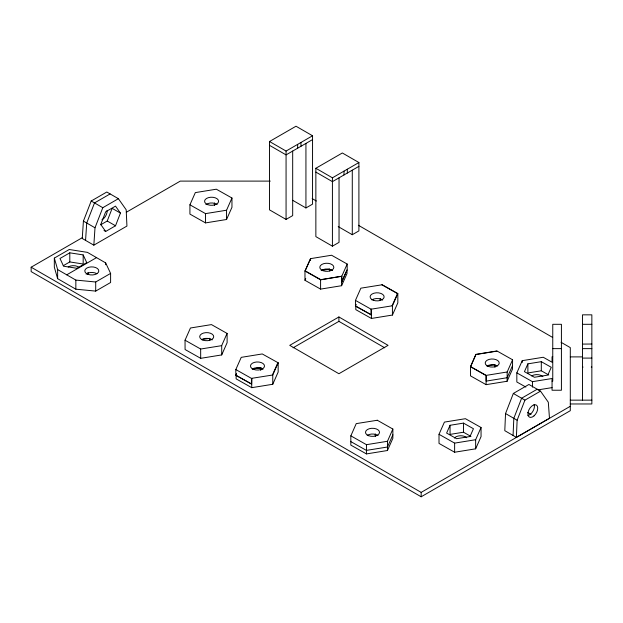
<?xml version="1.0" encoding="UTF-8"?>
<svg xmlns="http://www.w3.org/2000/svg" width="623" height="623" viewBox="0 0 623 623"><rect width="100%" height="100%" fill="white"/><g stroke="black" fill="none" stroke-linecap="round" stroke-linejoin="round"><path stroke-width="0.93" d="M494.958 367.305L494.958 364.665M505.541 413.547L504.794 430.68L516.381 437.369L549.478 418.259L548.31 402.232L540.515 391.143L528.927 384.453L513.336 393.456L505.541 413.547L517.129 420.237L516.381 437.369M513.072 435.461L513.819 418.329L521.615 398.229L537.205 389.227M83.412 221.103L82.252 238.477L93.839 245.166L126.936 226.063L126.189 209.787L118.393 198.698L106.806 192.009L91.207 201.011L83.412 221.103L95 227.792L93.839 245.166M85.561 240.392L86.722 223.018L94.517 202.919L110.115 193.917M95 227.792L102.795 207.7L118.393 198.698M100.677 224.794L107.234 221.009L112.148 208.339L120.426 213.113L115.512 225.783L105.676 231.468L104.018 230.51M517.129 420.237L524.924 400.145L540.515 391.143M189.922 204.819L195.326 192.608L216.345 189.205L231.958 198.013L231.958 207.288L226.554 219.498L205.535 222.902L189.922 214.094L189.922 204.819L205.535 213.627L226.554 210.224L231.958 198.013M185.039 340.213L190.443 328.002L211.462 324.599L227.115 333.445L227.115 342.712L221.71 354.923L200.692 358.326L185.078 349.519L185.039 340.213L200.653 349.02M221.671 345.625L227.076 333.406M251.614 384.072L235.821 375.295L235.821 369.564L241.226 357.353L262.244 353.95L278.162 362.788L278.162 372.063L272.757 384.274L251.739 387.677L236.125 378.87L236.125 375.334L251.614 384.072L251.739 378.402L251.739 387.677M235.821 375.295L236.592 373.551M347.19 264.043L341.793 276.246L320.775 279.649L305.161 270.849L310.566 258.638L331.576 255.235L347.19 264.043L347.19 269.775L341.677 282.001L347.011 269.954L347.011 273.497L341.606 285.708L320.588 289.111L304.974 280.303L304.974 271.028L310.488 258.802M304.974 280.303L305.745 278.559M272.453 374.968L277.858 362.757M272.757 384.274L272.757 374.999L278.162 362.788M355.453 300.387L360.857 288.176L382.218 284.758L397.832 293.565L397.832 302.84L392.428 315.051L371.409 318.454L355.795 309.647L355.795 306.103L371.355 314.88L355.453 306.119L355.453 300.387L371.067 309.195L392.428 305.776L397.832 293.565M355.453 306.119L356.224 304.374M392.085 305.792L397.49 293.581L381.876 284.773M350.842 435.874L356.231 423.624L377.265 420.26M350.842 441.614L366.456 450.421M387.475 441.279L392.864 429.029L392.864 438.304L387.459 450.515L366.441 453.918L350.827 445.11L350.827 435.835L366.456 444.682L387.475 441.279L387.459 450.515M392.879 434.807L387.475 447.018L366.441 450.382M439.013 434.309L444.417 422.098L465.436 418.695L481.049 427.503L481.049 436.614L475.645 448.825L454.626 452.228L439.013 443.42L439.013 434.309L454.626 443.117L475.645 439.713L481.049 427.503M475.949 354.37L470.482 366.752L486.142 375.552L486.096 384.664L507.114 381.26L512.511 369.05L512.581 359.775L496.967 350.967L475.949 354.37L470.544 366.752M450.063 425.283L446.613 433.078L456.581 438.701L469.999 436.528L473.449 428.733L463.481 423.118L450.063 425.283L450.063 434.395L463.481 432.222L470.957 436.435M507.114 381.26L507.177 371.986L512.581 359.775M507.114 377.717L512.581 365.506M525.874 387.078L516.833 381.985L516.833 372.873L522.238 360.662L543.256 357.259L552.056 362.228L552.056 356.8L552.757 356.8M527.883 363.848L524.434 371.643L534.402 377.265L547.819 375.093L551.269 367.297L541.301 361.675L527.883 363.848L527.883 372.959L541.301 370.786L548.777 374.999M561.05 342.284L570.302 347.626L570.302 410.689L421.171 496.78L31.15 271.605L31.15 267.205L82.547 237.534M126.352 212.241L180.281 181.106L270.265 181.106M54.326 258.101L69.223 249.504L87.43 252.37L105.637 262.883L110.606 273.396L110.606 282.499L95.708 291.097L75.842 289.189L57.635 278.676L54.326 267.205L54.326 258.101L57.635 269.572L57.635 278.676M69.792 252.829L59.987 258.483L63.562 266.208L76.941 268.287L86.745 262.633L83.171 254.908L69.792 252.829L69.792 261.94L63.258 265.702M292.685 151.062L292.685 215.597L286.066 219.421L269.518 209.865L269.518 141.507L296.003 126.22L312.551 135.775L312.551 204.134L305.932 207.957L292.685 200.31M66.739 274.829L96.534 257.626M269.518 141.507L286.066 151.062L312.551 135.775M312.551 139.599L286.066 154.886L269.518 145.33M57.635 269.572L75.842 280.085L95.708 281.993L110.606 273.396M339.037 177.82L339.037 242.363L332.417 246.178L315.861 236.623L315.861 168.265L342.346 152.978L358.903 162.533L358.903 230.892L352.283 234.715L338.211 226.593M315.861 168.265L332.417 177.82L358.903 162.533M358.903 166.357L332.417 181.643L315.861 172.088M338.904 316.959L289.742 345.344L338.904 373.73L388.067 345.344L338.904 316.959L338.904 321.359L293.075 347.821M31.15 267.205L421.171 492.388L570.302 406.289M321.772 270.343L329.52 269.159L329.52 270.919M304.974 271.028L320.588 279.836L341.677 276.269L341.606 285.708M201.883 339.566L209.624 338.367M252.922 368.917L259.635 367.827M253.055 369.011L259.768 367.92M235.821 369.564L251.435 378.371L272.757 374.999M475.886 354.542L496.913 351.146M487.295 365.903L493.984 364.813M486.096 384.664L470.482 375.856L470.544 366.581L486.158 375.389L507.177 371.986M507.177 377.717L486.142 381.112L486.158 375.389M516.833 372.873L532.447 381.681L552.056 378.511L552.056 390.232L561.416 390.232L561.416 324.303L552.757 324.303L552.757 381.128L552.056 381.128M538.054 389.881L552.056 387.615M582.489 324.303L591.85 324.303M582.489 344.091L591.85 344.028M552.757 348.631L561.416 348.631M582.489 348.631L591.85 348.631M570.302 356.893L582.489 356.893M582.489 358.093L591.85 358.093M582.489 367.072L583.073 367.072M591.266 367.072L591.85 367.072M570.302 400.145L591.85 400.145M570.302 403.969L591.85 403.969L591.85 314.841L582.489 314.841L582.489 400.145M69.792 261.94L83.171 264.012L83.171 254.908M329.442 269.105L331.989 270.553M371.355 309.148L371.409 318.454M377.25 420.221L392.879 429.068M260.593 367.671L262.361 368.691M312.154 198.589L316.359 201.011M358.396 225.285L552.64 337.432M513.336 393.456L524.924 400.145M527.704 412.496L531.014 414.404M338.904 321.359L384.734 347.821M91.207 201.011L102.795 207.7M107.234 221.009L115.512 225.783M120.426 213.113L115.512 206.12L105.676 211.797L100.762 224.467L105.676 231.468M541.301 361.675L541.301 370.786M532.447 381.681L532.447 387.148M522.238 360.662L522.238 362.485M475.645 439.713L475.645 448.825M463.481 423.118L463.481 432.222M454.626 443.117L454.626 452.228M421.171 492.388L421.171 496.78M392.428 305.776L392.428 315.051M380.201 298.433L380.201 300.2M375.295 433.912L375.295 436.552M371.067 309.195L371.067 314.926M366.456 444.682L366.441 453.918M352.283 170.18L352.283 234.715M347.315 169.222L347.315 173.046M344.005 171.13L344.005 174.954M341.793 276.246L341.793 281.985M332.417 177.82L332.417 246.178M320.588 279.836L320.588 289.111M310.566 258.638L310.566 260.546M305.932 143.415L305.932 207.957M300.964 142.465L300.964 146.288M297.654 144.372L297.654 148.196M286.066 151.062L286.066 219.421M260.726 367.765L260.726 370.405M251.435 378.371L251.435 384.103M226.554 210.224L226.554 219.498M221.71 354.923L221.71 345.656L200.653 349.028L200.692 358.326M214.39 202.896L214.39 205.535M209.764 338.328L209.764 340.096M205.535 213.627L205.535 222.902M105.637 262.883L105.637 264.736M95.708 281.993L95.708 291.097M88.038 272.422L88.038 274.19M75.842 280.085L75.842 289.189M68.226 266.963A6.954 4.011 0 0 1 79.386 267.656M454.432 438.047A6.954 4.011 0 0 1 460.436 435.765A6.954 4.011 0 0 1 466.728 437.767M531.715 375.91A6.954 4.011 0 0 1 542.874 376.604M107.094 210.309A6.954 4.011 -60 0 1 101.954 219.771M534.09 404.475A6.954 4.011 -60 0 1 533.015 411.087A6.954 4.011 -60 0 1 527.86 415.455M205.909 204.617A7.024 4.057 0 0 1 217.123 204.508M371.838 299.897A7.024 4.057 0 0 1 382.654 300.076M252.206 369.073A7.024 4.057 0 0 1 263.023 369.244M367.22 435.384A7.024 4.057 0 0 1 378.044 435.563M486.929 366.09A7.024 4.057 0 0 1 497.302 365.974M321.149 270.639A7.024 4.057 0 0 1 332.355 270.53M86.122 274.112A7.024 4.057 0 0 1 96.892 273.707M201.416 339.722A7.024 4.057 0 0 1 212.241 339.901M534.004 415.884A6.954 4.011 -60 0 0 536.348 405.075A6.954 4.011 -60 0 0 528.086 412.231A6.954 4.011 -60 0 0 534.004 415.884M207.771 204.671A7.024 4.057 0 0 0 218.595 201.47A7.024 4.057 0 0 0 208.386 197.655A7.024 4.057 0 0 0 207.771 204.671M373.302 300.239A7.024 4.057 0 0 0 384.126 297.039A7.024 4.057 0 0 0 373.917 293.223A7.024 4.057 0 0 0 373.302 300.239M253.67 369.416A7.024 4.057 0 0 0 264.495 366.215A7.024 4.057 0 0 0 254.285 362.399A7.024 4.057 0 0 0 253.67 369.416M368.691 435.726A7.024 4.057 0 0 0 379.516 432.526A7.024 4.057 0 0 0 369.307 428.717A7.024 4.057 0 0 0 368.691 435.726M488.393 366.433A7.024 4.057 0 0 0 499.218 363.232A7.024 4.057 0 0 0 489.008 359.424A7.024 4.057 0 0 0 488.393 366.433M323.01 270.701A7.024 4.057 0 0 0 333.835 267.501A7.024 4.057 0 0 0 323.625 263.685A7.024 4.057 0 0 0 323.01 270.701M87.983 274.33A7.024 4.057 0 0 0 98.808 271.137A7.024 4.057 0 0 0 88.598 267.322A7.024 4.057 0 0 0 87.983 274.33M202.888 340.065A7.024 4.057 0 0 0 213.712 336.864A7.024 4.057 0 0 0 203.503 333.056A7.024 4.057 0 0 0 202.888 340.065"/></g></svg>
